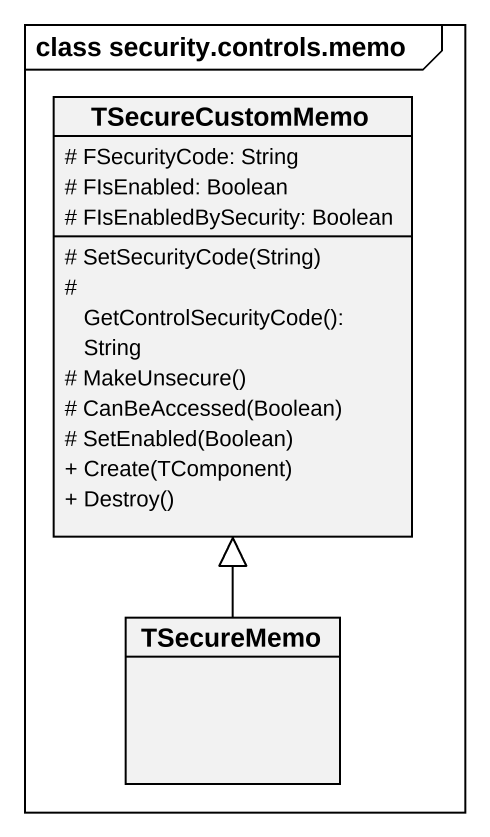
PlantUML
@startuml
mainframe class security.controls.memo
hide circle
hide empty members
skinparam classAttributeIconSize 0
class TSecureCustomMemo {
  # FSecurityCode: String
  # FIsEnabled: Boolean
  # FIsEnabledBySecurity: Boolean
  # SetSecurityCode(String)
  # GetControlSecurityCode(): String
  # MakeUnsecure()
  # CanBeAccessed(Boolean)
  # SetEnabled(Boolean)
  + Create(TComponent)
  + Destroy()
}
class TSecureMemo
TSecureMemo -up-|> TSecureCustomMemo
@enduml
